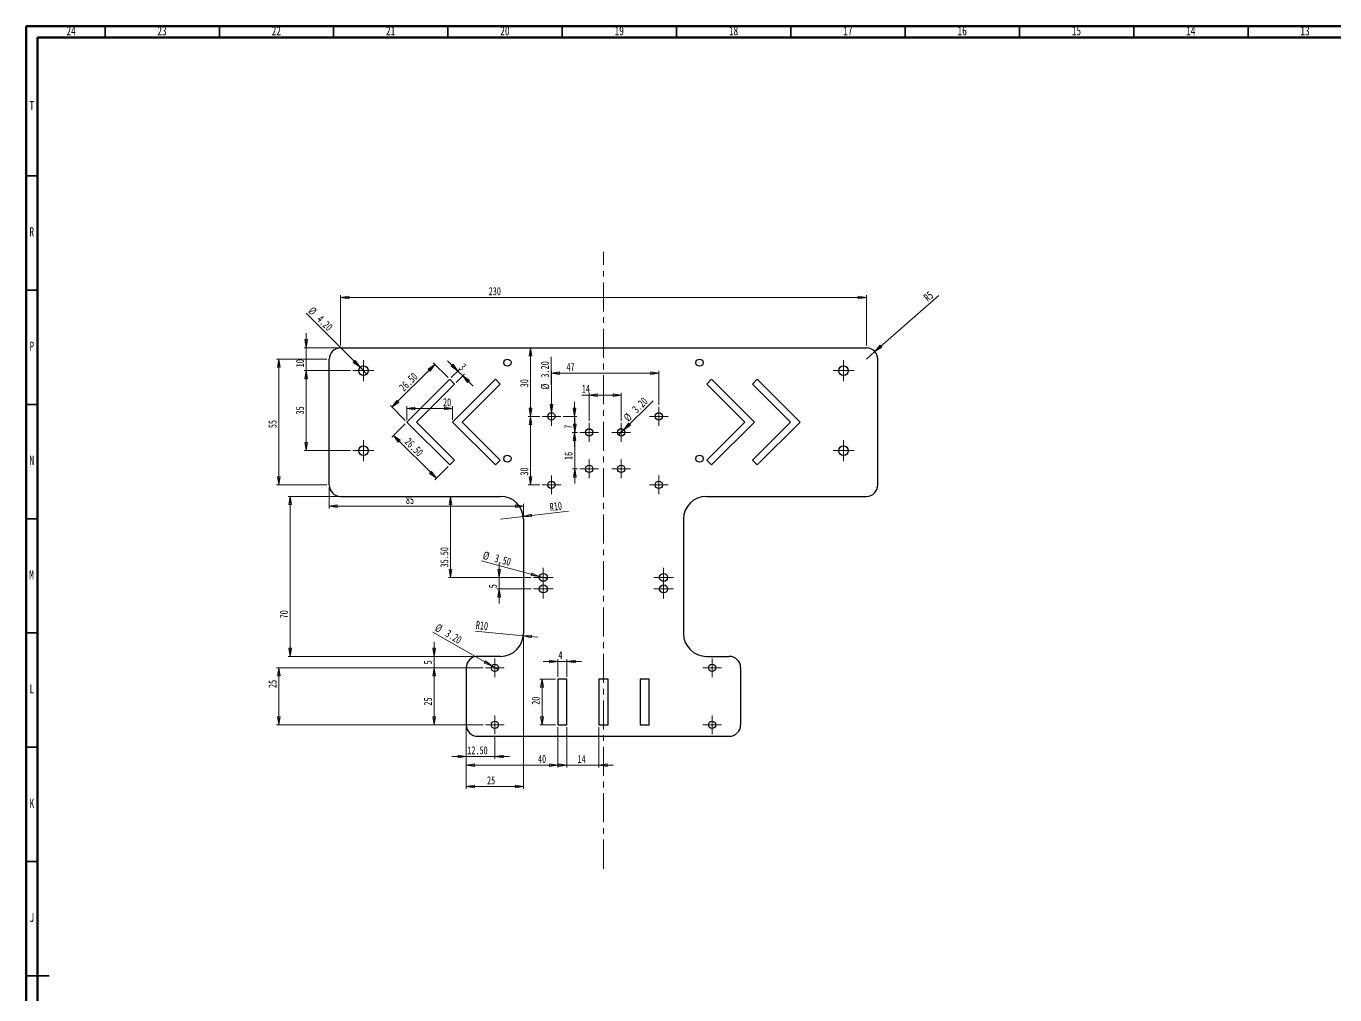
# Model space of a CAD drawing. Header units: millimetres. Extents: x 15 to 1184, y 5 to 836.
# Drawn here: x 15 to 587, y 412 to 836 of the extents above; entities that cross this region are included whole.
import ezdxf

# ---------------------------------------------------------------- set-up
doc = ezdxf.new("R2010")
doc.units = ezdxf.units.MM
doc.linetypes.add('CENTERX2', pattern=[20.32, 12.7, -2.54, 2.54, -2.54])
doc.styles.add('SLDTEXTSTYLE0', font='TXT', dxfattribs={"width": 0.75})
doc.dimstyles.new('SLDDIMSTYLE0', dxfattribs={"dimtxt": 3.5, "dimasz": 3.556, "dimexe": 0, "dimexo": 0.0625, "dimgap": 0.875, "dimtad": 1, "dimrnd": 1e-09, "dimzin": 12, "dimdsep": 46, "dimtxsty": 'SLDTEXTSTYLE0', "dimblk1": 'CLOSED', "dimblk2": 'CLOSED', "dimsah": 1, "dimcen": 0.09, "dimadec": 0, "dimazin": 3, "dimtfac": 1, "dimtofl": 0, "dimtmove": 0, "dimatfit": 3, "dimldrblk": 'CLOSED', "dimfxl": 1, "dimfrac": 2, "dimtolj": 1, "dimtzin": 12, "dimarcsym": 0})
doc.dimstyles.new('SLDDIMSTYLE1', dxfattribs={"dimtxt": 3.5, "dimasz": 3.556, "dimexe": 0, "dimexo": 0.0625, "dimgap": 0.875, "dimtad": 1, "dimrnd": 1e-09, "dimzin": 12, "dimdsep": 46, "dimtxsty": 'SLDTEXTSTYLE0', "dimblk1": 'CLOSED', "dimblk2": 'CLOSED', "dimsah": 1, "dimcen": 0.09, "dimadec": 0, "dimazin": 3, "dimtfac": 1, "dimtmove": 0, "dimatfit": 0, "dimldrblk": 'CLOSED', "dimfxl": 1, "dimfrac": 2, "dimtolj": 1, "dimtzin": 12, "dimarcsym": 0})
doc.dimstyles.new('SLDDIMSTYLE2', dxfattribs={"dimtxt": 3.5, "dimasz": 3.556, "dimexe": 0, "dimexo": 0.0625, "dimgap": 0.875, "dimtad": 1, "dimrnd": 1e-09, "dimzin": 4, "dimdsep": 46, "dimtxsty": 'SLDTEXTSTYLE0', "dimblk1": 'NONE', "dimblk2": 'CLOSED', "dimsah": 1, "dimcen": 0, "dimadec": 0, "dimazin": 1, "dimtfac": 1, "dimtmove": 0, "dimatfit": 3, "dimldrblk": 'NONE', "dimfxl": 1, "dimfrac": 2, "dimtolj": 1, "dimtzin": 12, "dimarcsym": 0})
doc.dimstyles.new('SLDDIMSTYLE3', dxfattribs={"dimtxt": 3.5, "dimasz": 3.556, "dimexe": 0, "dimexo": 0.0625, "dimgap": 0.875, "dimtad": 1, "dimrnd": 1e-09, "dimzin": 4, "dimdsep": 46, "dimtxsty": 'SLDTEXTSTYLE0', "dimblk1": 'CLOSED', "dimblk2": 'CLOSED', "dimsah": 1, "dimcen": 0.09, "dimadec": 0, "dimazin": 1, "dimtfac": 1, "dimtmove": 0, "dimatfit": 0, "dimldrblk": 'CLOSED', "dimfxl": 1, "dimfrac": 2, "dimtolj": 1, "dimtzin": 12, "dimarcsym": 0})
doc.dimstyles.new('SLDDIMSTYLE4', dxfattribs={"dimtxt": 3.5, "dimasz": 3.556, "dimexe": 0, "dimexo": 0.0625, "dimgap": 0.875, "dimtad": 1, "dimrnd": 1e-09, "dimzin": 4, "dimdsep": 46, "dimtxsty": 'SLDTEXTSTYLE0', "dimblk1": 'CLOSED', "dimblk2": 'CLOSED', "dimsah": 1, "dimcen": 0.09, "dimadec": 0, "dimazin": 1, "dimtfac": 1, "dimtofl": 0, "dimtmove": 0, "dimatfit": 3, "dimldrblk": 'CLOSED', "dimfxl": 1, "dimfrac": 2, "dimtolj": 1, "dimtzin": 12, "dimarcsym": 0})
doc.dimstyles.new('SLDDIMSTYLE5', dxfattribs={"dimtxt": 3.5, "dimasz": 3.556, "dimexe": 0, "dimexo": 0.0625, "dimgap": 0.875, "dimtad": 1, "dimrnd": 1e-09, "dimzin": 12, "dimdsep": 46, "dimtxsty": 'SLDTEXTSTYLE0', "dimblk1": 'CLOSED', "dimblk2": 'CLOSED', "dimsah": 1, "dimcen": 0, "dimadec": 0, "dimazin": 3, "dimtfac": 1, "dimtofl": 0, "dimtmove": 0, "dimatfit": 3, "dimldrblk": 'CLOSED', "dimfxl": 1, "dimfrac": 2, "dimtolj": 1, "dimtzin": 12, "dimarcsym": 0})
doc.dimstyles.new('SLDDIMSTYLE6', dxfattribs={"dimtxt": 3.5, "dimasz": 3.556, "dimexe": 0, "dimexo": 0.0625, "dimgap": 0.875, "dimtad": 1, "dimrnd": 1e-09, "dimzin": 12, "dimdsep": 46, "dimtxsty": 'SLDTEXTSTYLE0', "dimblk1": 'CLOSED', "dimblk2": 'CLOSED', "dimsah": 1, "dimcen": 0, "dimadec": 0, "dimazin": 3, "dimtfac": 1, "dimtofl": 0, "dimtmove": 1, "dimatfit": 3, "dimldrblk": 'CLOSED', "dimfxl": 1, "dimfrac": 2, "dimtolj": 1, "dimtzin": 12, "dimarcsym": 0})

# ---------------------------------------------------------------- blocks, each defined once
blk = doc.blocks.new('_Closed')
at = {"color": 0, "linetype": 'ByBlock', "lineweight": -2}
for p, q in [((-1, 0.166667), (0, 0)), ((-1, 0.166667), (-1, -0.166667)), ((0, 0), (-1, -0.166667)), ((0, 0), (-1, 0))]:
    blk.add_line(p, q, dxfattribs=at)
blk = doc.blocks.new('_D_2')
at = {"color": 7, "linetype": 'Continuous', "lineweight": 18}
for p, q in [((146.53, 690.29), (124.53, 690.29)), ((125.53, 635.29), (125.53, 690.29)), ((146.53, 635.29), (124.53, 635.29))]:
    blk.add_line(p, q, dxfattribs=at)
at = {"color": 7, "linetype": 'Continuous', "lineweight": 18, "xscale": 3.556, "yscale": 3.556}
for p, rotation in [((125.53, 690.29, -1.5), 90), ((125.53, 635.29, -1.5), 270)]:
    blk.add_blockref('_Closed', p, dxfattribs=dict(at, rotation=rotation))
at = {"color": 7, "linetype": 'Continuous', "lineweight": 18, "insert": (121.01, 660.14), "char_height": 3.5, "attachment_point": 1, "rotation": 90, "style": 'SLDTEXTSTYLE0'}
blk.add_mtext('55', dxfattribs=at)
blk = doc.blocks.new('_D_3')
at = {"color": 7, "linetype": 'Continuous', "lineweight": 18}
for q in [(137.43, 710.39), (164.01, 683.81)]:
    blk.add_line((161.04, 686.77), q, dxfattribs=at)
at = {"color": 7, "linetype": 'Continuous', "lineweight": 18, "xscale": 3.556, "yscale": 3.556, "rotation": 315}
blk.add_blockref('_Closed', (161.04, 686.77, -1.5), dxfattribs=at)
at = {"color": 7, "linetype": 'Continuous', "lineweight": 18, "char_height": 3.5, "attachment_point": 1, "rotation": 315, "style": 'SLDTEXTSTYLE0'}
for s, insert in [('%%c', (140.61, 713.57)), ('4.20', (144.38, 709.87))]:
    blk.add_mtext(s, dxfattribs=dict(at, insert=insert))
blk = doc.blocks.new('_None')
blk = doc.blocks.new('_D_4')
at = {"color": 7, "linetype": 'Continuous', "lineweight": 18}
for p, q in [((152.53, 696.29), (152.53, 718.29)), ((152.53, 717.29), (382.52, 717.29)), ((382.52, 696.29), (382.52, 718.29))]:
    blk.add_line(p, q, dxfattribs=at)
at = {"color": 7, "linetype": 'Continuous', "lineweight": 18, "xscale": 3.556, "yscale": 3.556, "rotation": 180}
blk.add_blockref('_Closed', (152.53, 717.29, -1.5), dxfattribs=at)
at = {"color": 7, "linetype": 'Continuous', "lineweight": 18, "xscale": 3.556, "yscale": 3.556}
blk.add_blockref('_Closed', (382.52, 717.29, -1.5), dxfattribs=at)
at = {"color": 7, "linetype": 'Continuous', "lineweight": 18, "insert": (217.32, 721.8), "char_height": 3.5, "attachment_point": 1, "style": 'SLDTEXTSTYLE0'}
blk.add_mtext('230', dxfattribs=at)
blk = doc.blocks.new('_D_5')
at = {"color": 7, "linetype": 'Continuous', "lineweight": 18}
for p, q in [((175.02, 669.28), (193.76, 688.02)), ((199.55, 682.24), (193.05, 688.73)), ((180.81, 663.5), (174.31, 669.99))]:
    blk.add_line(p, q, dxfattribs=at)
at = {"color": 7, "linetype": 'Continuous', "lineweight": 18, "xscale": 3.556, "yscale": 3.556}
for p, rotation in [((193.76, 688.02, -1.5), 45), ((175.02, 669.28, -1.5), 225)]:
    blk.add_blockref('_Closed', p, dxfattribs=dict(at, rotation=rotation))
at = {"color": 7, "linetype": 'Continuous', "lineweight": 18, "insert": (177.79, 678.43), "char_height": 3.5, "attachment_point": 1, "rotation": 45, "style": 'SLDTEXTSTYLE0'}
blk.add_mtext('26.50', dxfattribs=at)
blk = doc.blocks.new('_D_6')
at = {"color": 7, "linetype": 'Continuous', "lineweight": 18}
for p, q in [((203.85, 685.12), (199.36, 689.61)), ((200.96, 682.24), (204.55, 685.83)), ((203.08, 680.11), (206.67, 683.7)), ((203.85, 685.12), (205.97, 683)), ((205.97, 683), (210.46, 678.51))]:
    blk.add_line(p, q, dxfattribs=at)
at = {"color": 7, "linetype": 'Continuous', "lineweight": 18, "xscale": 3.556, "yscale": 3.556}
for p, rotation in [((203.85, 685.12, -1.5), 315), ((205.97, 683, -1.5), 135)]:
    blk.add_blockref('_Closed', p, dxfattribs=dict(at, rotation=rotation))
at = {"color": 7, "linetype": 'Continuous', "lineweight": 18, "insert": (206.56, 688.79), "char_height": 3.5, "attachment_point": 1, "rotation": 315, "style": 'SLDTEXTSTYLE0'}
blk.add_mtext('3', dxfattribs=at)
blk = doc.blocks.new('_D_7')
at = {"color": 7, "linetype": 'Continuous', "lineweight": 18}
for p, q in [((180.81, 662.08), (174.97, 656.25)), ((194.42, 638.22), (175.68, 656.96)), ((199.55, 643.34), (193.71, 637.51))]:
    blk.add_line(p, q, dxfattribs=at)
at = {"color": 7, "linetype": 'Continuous', "lineweight": 18, "xscale": 3.556, "yscale": 3.556}
for p, rotation in [((175.68, 656.96, -1.5), 135), ((194.42, 638.22, -1.5), 315)]:
    blk.add_blockref('_Closed', p, dxfattribs=dict(at, rotation=rotation))
at = {"color": 7, "linetype": 'Continuous', "lineweight": 18, "insert": (182.74, 656.27), "char_height": 3.5, "attachment_point": 1, "rotation": 315, "style": 'SLDTEXTSTYLE0'}
blk.add_mtext('26.50', dxfattribs=at)
blk = doc.blocks.new('_D_8')
at = {"color": 7, "linetype": 'Continuous', "lineweight": 18}
for p, q in [((137.53, 695.29), (137.53, 701.64)), ((151.53, 695.29), (136.53, 695.29)), ((137.53, 685.29), (137.53, 695.29)), ((156.93, 685.29), (136.53, 685.29)), ((137.53, 685.29), (137.53, 678.94))]:
    blk.add_line(p, q, dxfattribs=at)
at = {"color": 7, "linetype": 'Continuous', "lineweight": 18, "xscale": 3.556, "yscale": 3.556}
for p, rotation in [((137.53, 695.29, -1.5), 270), ((137.53, 685.29, -1.5), 90)]:
    blk.add_blockref('_Closed', p, dxfattribs=dict(at, rotation=rotation))
at = {"color": 7, "linetype": 'Continuous', "lineweight": 18, "insert": (133.01, 686.72), "char_height": 3.5, "attachment_point": 1, "rotation": 90, "style": 'SLDTEXTSTYLE0'}
blk.add_mtext('10', dxfattribs=at)
blk = doc.blocks.new('_D_9')
at = {"color": 7, "linetype": 'Continuous', "lineweight": 18}
for p, q in [((156.93, 685.29), (136.53, 685.29)), ((137.53, 650.29), (137.53, 685.29)), ((156.93, 650.29), (136.53, 650.29))]:
    blk.add_line(p, q, dxfattribs=at)
at = {"color": 7, "linetype": 'Continuous', "lineweight": 18, "xscale": 3.556, "yscale": 3.556}
for p, rotation in [((137.53, 685.29, -1.5), 90), ((137.53, 650.29, -1.5), 270)]:
    blk.add_blockref('_Closed', p, dxfattribs=dict(at, rotation=rotation))
at = {"color": 7, "linetype": 'Continuous', "lineweight": 18, "insert": (133.01, 666.11), "char_height": 3.5, "attachment_point": 1, "rotation": 90, "style": 'SLDTEXTSTYLE0'}
blk.add_mtext('35', dxfattribs=at)
blk = doc.blocks.new('_D_10')
at = {"color": 7, "linetype": 'Continuous', "lineweight": 18}
for p, q in [((235.62, 665.29), (235.62, 695.29)), ((239.65, 665.29), (234.62, 665.29))]:
    blk.add_line(p, q, dxfattribs=at)
at = {"color": 7, "linetype": 'Continuous', "lineweight": 18, "xscale": 3.556, "yscale": 3.556}
for p, rotation in [((235.62, 695.29, -1.5), 90), ((235.62, 665.29, -1.5), 270)]:
    blk.add_blockref('_Closed', p, dxfattribs=dict(at, rotation=rotation))
at = {"color": 7, "linetype": 'Continuous', "lineweight": 18, "insert": (231.11, 677.99), "char_height": 3.5, "attachment_point": 1, "rotation": 90, "style": 'SLDTEXTSTYLE0'}
blk.add_mtext('30', dxfattribs=at)
blk = doc.blocks.new('_D_11')
at = {"color": 7, "linetype": 'Continuous', "lineweight": 18}
for p, q in [((239.65, 665.29), (234.62, 665.29)), ((235.62, 665.29), (235.62, 635.29)), ((239.65, 635.29), (234.62, 635.29))]:
    blk.add_line(p, q, dxfattribs=at)
at = {"color": 7, "linetype": 'Continuous', "lineweight": 18, "xscale": 3.556, "yscale": 3.556}
for p, rotation in [((235.62, 665.29, -1.5), 90), ((235.62, 635.29, -1.5), 270)]:
    blk.add_blockref('_Closed', p, dxfattribs=dict(at, rotation=rotation))
at = {"color": 7, "linetype": 'Continuous', "lineweight": 18, "insert": (231.11, 639.37), "char_height": 3.5, "attachment_point": 1, "rotation": 90, "style": 'SLDTEXTSTYLE0'}
blk.add_mtext('30', dxfattribs=at)
blk = doc.blocks.new('_D_12')
at = {"color": 7, "linetype": 'Continuous', "lineweight": 18}
for p, q in [((181.52, 663.79), (181.52, 669.69)), ((201.52, 668.69), (181.52, 668.69)), ((201.52, 663.79), (201.52, 669.69))]:
    blk.add_line(p, q, dxfattribs=at)
at = {"color": 7, "linetype": 'Continuous', "lineweight": 18, "xscale": 3.556, "yscale": 3.556, "rotation": 180}
blk.add_blockref('_Closed', (181.52, 668.69, -1.5), dxfattribs=at)
at = {"color": 7, "linetype": 'Continuous', "lineweight": 18, "xscale": 3.556, "yscale": 3.556}
blk.add_blockref('_Closed', (201.52, 668.69, -1.5), dxfattribs=at)
at = {"color": 7, "linetype": 'Continuous', "lineweight": 18, "insert": (197.33, 673.2), "char_height": 3.5, "attachment_point": 1, "style": 'SLDTEXTSTYLE0'}
blk.add_mtext('20', dxfattribs=at)
blk = doc.blocks.new('_D_13')
at = {"color": 7, "linetype": 'Continuous', "lineweight": 18}
for q in [(244.68, 691.3), (244.76, 663.69)]:
    blk.add_line((244.75, 666.89), q, dxfattribs=at)
at = {"color": 7, "linetype": 'Continuous', "lineweight": 18, "xscale": 3.556, "yscale": 3.556, "rotation": 270.1632875346}
blk.add_blockref('_Closed', (244.75, 666.89, -1.5), dxfattribs=at)
at = {"color": 7, "linetype": 'Continuous', "lineweight": 18, "char_height": 3.5, "attachment_point": 1, "rotation": 90.1633, "style": 'SLDTEXTSTYLE0'}
for s, insert in [('3.20', (240.17, 682.24)), ('%%c', (240.24, 676.96))]:
    blk.add_mtext(s, dxfattribs=dict(at, insert=insert))
blk = doc.blocks.new('_D_14')
at = {"color": 7, "linetype": 'Continuous', "lineweight": 18}
for p, q in [((244.75, 670.39), (244.75, 685.13)), ((244.75, 684.13), (291.75, 684.13)), ((291.75, 670.39), (291.75, 685.13))]:
    blk.add_line(p, q, dxfattribs=at)
at = {"color": 7, "linetype": 'Continuous', "lineweight": 18, "xscale": 3.556, "yscale": 3.556, "rotation": 180}
blk.add_blockref('_Closed', (244.75, 684.13, -1.5), dxfattribs=at)
at = {"color": 7, "linetype": 'Continuous', "lineweight": 18, "xscale": 3.556, "yscale": 3.556}
blk.add_blockref('_Closed', (291.75, 684.13, -1.5), dxfattribs=at)
at = {"color": 7, "linetype": 'Continuous', "lineweight": 18, "insert": (251.34, 688.64), "char_height": 3.5, "attachment_point": 1, "style": 'SLDTEXTSTYLE0'}
blk.add_mtext('47', dxfattribs=at)
blk = doc.blocks.new('_D_15')
at = {"color": 7, "linetype": 'Continuous', "lineweight": 18}
for p, q in [((254.9, 665.29), (254.9, 671.64)), ((249.85, 665.29), (255.9, 665.29)), ((254.9, 658.29), (254.9, 665.29)), ((256.15, 658.29), (253.9, 658.29)), ((254.9, 658.29), (254.9, 651.94))]:
    blk.add_line(p, q, dxfattribs=at)
at = {"color": 7, "linetype": 'Continuous', "lineweight": 18, "xscale": 3.556, "yscale": 3.556}
for p, rotation in [((254.9, 665.29, -1.5), 270), ((254.9, 658.29, -1.5), 90)]:
    blk.add_blockref('_Closed', p, dxfattribs=dict(at, rotation=rotation))
at = {"color": 7, "linetype": 'Continuous', "lineweight": 18, "insert": (250.39, 659.83), "char_height": 3.5, "attachment_point": 1, "rotation": 90, "style": 'SLDTEXTSTYLE0'}
blk.add_mtext('7', dxfattribs=at)
blk = doc.blocks.new('_D_16')
at = {"color": 7, "linetype": 'Continuous', "lineweight": 18}
for p, q in [((254.98, 658.29), (254.98, 664.64)), ((256.15, 658.29), (253.98, 658.29)), ((254.98, 658.29), (254.98, 642.29)), ((256.15, 642.29), (253.98, 642.29)), ((254.98, 642.29), (254.98, 635.94))]:
    blk.add_line(p, q, dxfattribs=at)
at = {"color": 7, "linetype": 'Continuous', "lineweight": 18, "xscale": 3.556, "yscale": 3.556}
for p, rotation in [((254.98, 658.29, -1.5), 270), ((254.98, 642.29, -1.5), 90)]:
    blk.add_blockref('_Closed', p, dxfattribs=dict(at, rotation=rotation))
at = {"color": 7, "linetype": 'Continuous', "lineweight": 18, "insert": (250.47, 646.19), "char_height": 3.5, "attachment_point": 1, "rotation": 90, "style": 'SLDTEXTSTYLE0'}
blk.add_mtext('16', dxfattribs=at)
blk = doc.blocks.new('_D_17')
at = {"color": 7, "linetype": 'Continuous', "lineweight": 18}
for p, q in [((261.25, 663.39), (261.25, 675.6)), ((275.25, 663.39), (275.25, 675.6)), ((261.25, 674.6), (258.02, 674.6)), ((261.25, 674.6), (275.25, 674.6))]:
    blk.add_line(p, q, dxfattribs=at)
at = {"color": 7, "linetype": 'Continuous', "lineweight": 18, "xscale": 3.556, "yscale": 3.556, "rotation": 180}
blk.add_blockref('_Closed', (261.25, 674.6, -1.5), dxfattribs=at)
at = {"color": 7, "linetype": 'Continuous', "lineweight": 18, "xscale": 3.556, "yscale": 3.556}
blk.add_blockref('_Closed', (275.25, 674.6, -1.5), dxfattribs=at)
at = {"color": 7, "linetype": 'Continuous', "lineweight": 18, "insert": (258.02, 679.11), "char_height": 3.5, "attachment_point": 1, "style": 'SLDTEXTSTYLE0'}
blk.add_mtext('14', dxfattribs=at)
blk = doc.blocks.new('_D_18')
at = {"color": 7, "linetype": 'Continuous', "lineweight": 18}
for q in [(289.3, 672.09), (274.11, 657.17)]:
    blk.add_line((276.39, 659.41), q, dxfattribs=at)
at = {"color": 7, "linetype": 'Continuous', "lineweight": 18, "xscale": 3.556, "yscale": 3.556, "rotation": 224.5017401571}
blk.add_blockref('_Closed', (276.39, 659.41, -1.5), dxfattribs=at)
at = {"color": 7, "linetype": 'Continuous', "lineweight": 18, "char_height": 3.5, "attachment_point": 1, "rotation": 44.5017, "style": 'SLDTEXTSTYLE0'}
for s, insert in [('3.20', (279.69, 668.96)), ('%%c', (275.96, 665.22))]:
    blk.add_mtext(s, dxfattribs=dict(at, insert=insert))
blk = doc.blocks.new('_D_19')
at = {"color": 7, "linetype": 'Continuous', "lineweight": 18}
for q in [(214.22, 602.02), (242.9, 594.34)]:
    blk.add_line((239.52, 595.24), q, dxfattribs=at)
at = {"color": 7, "linetype": 'Continuous', "lineweight": 18, "xscale": 3.556, "yscale": 3.556, "rotation": 345}
blk.add_blockref('_Closed', (239.52, 595.24, -1.5), dxfattribs=at)
at = {"color": 7, "linetype": 'Continuous', "lineweight": 18, "char_height": 3.5, "attachment_point": 1, "rotation": 345, "style": 'SLDTEXTSTYLE0'}
for s, insert in [('%%c', (215.39, 606.35)), ('3.50', (220.5, 605.04))]:
    blk.add_mtext(s, dxfattribs=dict(at, insert=insert))
blk = doc.blocks.new('_D_20')
at = {"color": 7, "linetype": 'Continuous', "lineweight": 18}
for p, q in [((221.86, 594.79), (221.86, 601.14)), ((235.96, 594.79), (220.86, 594.79)), ((235.96, 589.79), (220.86, 589.79)), ((221.86, 594.79), (221.86, 589.79)), ((221.86, 589.79), (221.86, 583.44))]:
    blk.add_line(p, q, dxfattribs=at)
at = {"color": 7, "linetype": 'Continuous', "lineweight": 18, "xscale": 3.556, "yscale": 3.556}
for p, rotation in [((221.86, 594.79, -1.5), 270), ((221.86, 589.79, -1.5), 90)]:
    blk.add_blockref('_Closed', p, dxfattribs=dict(at, rotation=rotation))
at = {"color": 7, "linetype": 'Continuous', "lineweight": 18, "insert": (217.35, 590.07), "char_height": 3.5, "attachment_point": 1, "rotation": 90, "style": 'SLDTEXTSTYLE0'}
blk.add_mtext('5', dxfattribs=at)
blk = doc.blocks.new('_D_21')
at = {"color": 7, "linetype": 'Continuous', "lineweight": 18}
for p, q in [((200.67, 594.79), (200.67, 630.29)), ((235.96, 594.79), (199.67, 594.79))]:
    blk.add_line(p, q, dxfattribs=at)
at = {"color": 7, "linetype": 'Continuous', "lineweight": 18, "xscale": 3.556, "yscale": 3.556}
for p, rotation in [((200.67, 630.29, -1.5), 90), ((200.67, 594.79, -1.5), 270)]:
    blk.add_blockref('_Closed', p, dxfattribs=dict(at, rotation=rotation))
at = {"color": 7, "linetype": 'Continuous', "lineweight": 18, "insert": (196.15, 599.17), "char_height": 3.5, "attachment_point": 1, "rotation": 90, "style": 'SLDTEXTSTYLE0'}
blk.add_mtext('35.50', dxfattribs=at)
blk = doc.blocks.new('_D_22')
at = {"color": 7, "linetype": 'Continuous', "lineweight": 18}
for p, q in [((151.53, 630.29), (129.53, 630.29)), ((130.53, 630.29), (130.53, 560.29)), ((211.53, 560.29), (129.53, 560.29))]:
    blk.add_line(p, q, dxfattribs=at)
at = {"color": 7, "linetype": 'Continuous', "lineweight": 18, "xscale": 3.556, "yscale": 3.556}
for p, rotation in [((130.53, 630.29, -1.5), 90), ((130.53, 560.29, -1.5), 270)]:
    blk.add_blockref('_Closed', p, dxfattribs=dict(at, rotation=rotation))
at = {"color": 7, "linetype": 'Continuous', "lineweight": 18, "insert": (126.01, 576.88), "char_height": 3.5, "attachment_point": 1, "rotation": 90, "style": 'SLDTEXTSTYLE0'}
blk.add_mtext('70', dxfattribs=at)
blk = doc.blocks.new('_D_23')
at = {"color": 7, "linetype": 'Continuous', "lineweight": 18}
for p, q in [((206.53, 555.29), (124.53, 555.29)), ((125.53, 555.29), (125.53, 530.29)), ((206.53, 530.29), (124.53, 530.29))]:
    blk.add_line(p, q, dxfattribs=at)
at = {"color": 7, "linetype": 'Continuous', "lineweight": 18, "xscale": 3.556, "yscale": 3.556}
for p, rotation in [((125.53, 555.29, -1.5), 90), ((125.53, 530.29, -1.5), 270)]:
    blk.add_blockref('_Closed', p, dxfattribs=dict(at, rotation=rotation))
at = {"color": 7, "linetype": 'Continuous', "lineweight": 18, "insert": (121.01, 546.43), "char_height": 3.5, "attachment_point": 1, "rotation": 90, "style": 'SLDTEXTSTYLE0'}
blk.add_mtext('25', dxfattribs=at)
blk = doc.blocks.new('_D_24')
at = {"color": 7, "linetype": 'Continuous', "lineweight": 18}
for p, q in [((232.53, 569.29), (232.53, 502.29)), ((207.53, 529.29), (207.53, 502.29)), ((232.53, 503.29), (207.53, 503.29))]:
    blk.add_line(p, q, dxfattribs=at)
at = {"color": 7, "linetype": 'Continuous', "lineweight": 18, "xscale": 3.556, "yscale": 3.556, "rotation": 180}
blk.add_blockref('_Closed', (207.53, 503.29, -1.5), dxfattribs=at)
at = {"color": 7, "linetype": 'Continuous', "lineweight": 18, "xscale": 3.556, "yscale": 3.556}
blk.add_blockref('_Closed', (232.53, 503.29, -1.5), dxfattribs=at)
at = {"color": 7, "linetype": 'Continuous', "lineweight": 18, "insert": (216.6, 507.8), "char_height": 3.5, "attachment_point": 1, "style": 'SLDTEXTSTYLE0'}
blk.add_mtext('25', dxfattribs=at)
blk = doc.blocks.new('_D_25')
at = {"color": 7, "linetype": 'Continuous', "lineweight": 18}
for p, q in [((147.53, 634.29), (147.53, 624.95)), ((147.53, 625.95), (232.53, 625.95)), ((232.53, 621.29), (232.53, 626.95))]:
    blk.add_line(p, q, dxfattribs=at)
at = {"color": 7, "linetype": 'Continuous', "lineweight": 18, "xscale": 3.556, "yscale": 3.556, "rotation": 180}
blk.add_blockref('_Closed', (147.53, 625.95, -1.5), dxfattribs=at)
at = {"color": 7, "linetype": 'Continuous', "lineweight": 18, "xscale": 3.556, "yscale": 3.556}
blk.add_blockref('_Closed', (232.53, 625.95, -1.5), dxfattribs=at)
at = {"color": 7, "linetype": 'Continuous', "lineweight": 18, "insert": (181.08, 630.46), "char_height": 3.5, "attachment_point": 1, "style": 'SLDTEXTSTYLE0'}
blk.add_mtext('85', dxfattribs=at)
blk = doc.blocks.new('_D_26')
at = {"color": 7, "linetype": 'Continuous', "lineweight": 18}
for q in [(222.53, 620.29), (252.29, 623.8)]:
    blk.add_line((232.46, 621.46), q, dxfattribs=at)
at = {"color": 7, "linetype": 'Continuous', "lineweight": 18, "xscale": 3.556, "yscale": 3.556, "rotation": 186.7241665527}
blk.add_blockref('_Closed', (232.46, 621.46, -1.5), dxfattribs=at)
at = {"color": 7, "linetype": 'Continuous', "lineweight": 18, "insert": (243.81, 627.33), "char_height": 3.5, "attachment_point": 1, "rotation": 6.7242, "style": 'SLDTEXTSTYLE0'}
blk.add_mtext('R10', dxfattribs=at)
blk = doc.blocks.new('_D_27')
at = {"color": 7, "linetype": 'Continuous', "lineweight": 18}
for q in [(211.44, 571.28), (238.79, 568.63)]:
    blk.add_line((232.47, 569.25), q, dxfattribs=at)
at = {"color": 7, "linetype": 'Continuous', "lineweight": 18, "xscale": 3.556, "yscale": 3.556, "rotation": 174.4702003111}
blk.add_blockref('_Closed', (232.47, 569.25, -1.5), dxfattribs=at)
at = {"color": 7, "linetype": 'Continuous', "lineweight": 18, "insert": (211.91, 575.77), "char_height": 3.5, "attachment_point": 1, "rotation": 354.0108, "style": 'SLDTEXTSTYLE0'}
blk.add_mtext('R10', dxfattribs=at)
blk = doc.blocks.new('_D_28')
at = {"color": 7, "linetype": 'Continuous', "lineweight": 18}
for p, q in [((193.46, 560.29), (193.46, 566.64)), ((211.53, 560.29), (192.46, 560.29)), ((214.93, 555.29), (192.46, 555.29)), ((193.46, 555.29), (193.46, 560.29)), ((193.46, 555.29), (193.46, 548.94))]:
    blk.add_line(p, q, dxfattribs=at)
at = {"color": 7, "linetype": 'Continuous', "lineweight": 18, "xscale": 3.556, "yscale": 3.556}
for p, rotation in [((193.46, 560.29, -1.5), 270), ((193.46, 555.29, -1.5), 90)]:
    blk.add_blockref('_Closed', p, dxfattribs=dict(at, rotation=rotation))
at = {"color": 7, "linetype": 'Continuous', "lineweight": 18, "insert": (188.95, 556.76), "char_height": 3.5, "attachment_point": 1, "rotation": 90, "style": 'SLDTEXTSTYLE0'}
blk.add_mtext('5', dxfattribs=at)
blk = doc.blocks.new('_D_29')
at = {"color": 7, "linetype": 'Continuous', "lineweight": 18}
for p, q in [((214.93, 555.29), (192.46, 555.29)), ((193.46, 555.29), (193.46, 530.29)), ((214.93, 530.29), (192.46, 530.29))]:
    blk.add_line(p, q, dxfattribs=at)
at = {"color": 7, "linetype": 'Continuous', "lineweight": 18, "xscale": 3.556, "yscale": 3.556}
for p, rotation in [((193.46, 555.29, -1.5), 90), ((193.46, 530.29, -1.5), 270)]:
    blk.add_blockref('_Closed', p, dxfattribs=dict(at, rotation=rotation))
at = {"color": 7, "linetype": 'Continuous', "lineweight": 18, "insert": (188.95, 538.73), "char_height": 3.5, "attachment_point": 1, "rotation": 90, "style": 'SLDTEXTSTYLE0'}
blk.add_mtext('25', dxfattribs=at)
blk = doc.blocks.new('_D_30')
at = {"color": 7, "linetype": 'Continuous', "lineweight": 18}
for q in [(192.94, 570.92), (221.41, 554.49)]:
    blk.add_line((218.64, 556.09), q, dxfattribs=at)
at = {"color": 7, "linetype": 'Continuous', "lineweight": 18, "xscale": 3.556, "yscale": 3.556, "rotation": 330}
blk.add_blockref('_Closed', (218.64, 556.09, -1.5), dxfattribs=at)
at = {"color": 7, "linetype": 'Continuous', "lineweight": 18, "char_height": 3.5, "attachment_point": 1, "rotation": 330, "style": 'SLDTEXTSTYLE0'}
for s, insert in [('%%c', (195.19, 574.82)), ('3.20', (199.79, 572.22))]:
    blk.add_mtext(s, dxfattribs=dict(at, insert=insert))
blk = doc.blocks.new('_D_31')
at = {"color": 7, "linetype": 'Continuous', "lineweight": 18}
for p, q in [((207.53, 529.29), (207.53, 515.41)), ((220.03, 525.19), (220.03, 515.41)), ((207.53, 516.41), (201.18, 516.41)), ((220.03, 516.41), (207.53, 516.41)), ((220.03, 516.41), (226.38, 516.41))]:
    blk.add_line(p, q, dxfattribs=at)
at = {"color": 7, "linetype": 'Continuous', "lineweight": 18, "xscale": 3.556, "yscale": 3.556}
blk.add_blockref('_Closed', (207.53, 516.41, -1.5), dxfattribs=at)
at = {"color": 7, "linetype": 'Continuous', "lineweight": 18, "xscale": 3.556, "yscale": 3.556, "rotation": 180}
blk.add_blockref('_Closed', (220.03, 516.41, -1.5), dxfattribs=at)
at = {"color": 7, "linetype": 'Continuous', "lineweight": 18, "insert": (207.94, 520.93), "char_height": 3.5, "attachment_point": 1, "style": 'SLDTEXTSTYLE0'}
blk.add_mtext('12.50', dxfattribs=at)
blk = doc.blocks.new('_D_32')
at = {"color": 7, "linetype": 'Continuous', "lineweight": 18}
for p, q in [((207.53, 529.29), (207.53, 511.63)), ((247.53, 529.29), (247.53, 511.63)), ((247.53, 512.63), (207.53, 512.63))]:
    blk.add_line(p, q, dxfattribs=at)
at = {"color": 7, "linetype": 'Continuous', "lineweight": 18, "xscale": 3.556, "yscale": 3.556, "rotation": 180}
blk.add_blockref('_Closed', (207.53, 512.63, -1.5), dxfattribs=at)
at = {"color": 7, "linetype": 'Continuous', "lineweight": 18, "xscale": 3.556, "yscale": 3.556}
blk.add_blockref('_Closed', (247.53, 512.63, -1.5), dxfattribs=at)
at = {"color": 7, "linetype": 'Continuous', "lineweight": 18, "insert": (238.86, 517.14), "char_height": 3.5, "attachment_point": 1, "style": 'SLDTEXTSTYLE0'}
blk.add_mtext('40', dxfattribs=at)
blk = doc.blocks.new('_D_33')
at = {"color": 7, "linetype": 'Continuous', "lineweight": 18}
for p, q in [((247.53, 558.05), (241.18, 558.05)), ((247.53, 551.29), (247.53, 559.05)), ((247.53, 558.05), (251.53, 558.05)), ((251.53, 551.29), (251.53, 559.05)), ((251.53, 558.05), (257.88, 558.05))]:
    blk.add_line(p, q, dxfattribs=at)
at = {"color": 7, "linetype": 'Continuous', "lineweight": 18, "xscale": 3.556, "yscale": 3.556}
blk.add_blockref('_Closed', (247.53, 558.05, -1.5), dxfattribs=at)
at = {"color": 7, "linetype": 'Continuous', "lineweight": 18, "xscale": 3.556, "yscale": 3.556, "rotation": 180}
blk.add_blockref('_Closed', (251.53, 558.05, -1.5), dxfattribs=at)
at = {"color": 7, "linetype": 'Continuous', "lineweight": 18, "insert": (247.8, 562.57), "char_height": 3.5, "attachment_point": 1, "style": 'SLDTEXTSTYLE0'}
blk.add_mtext('4', dxfattribs=at)
blk = doc.blocks.new('_D_34')
at = {"color": 7, "linetype": 'Continuous', "lineweight": 18}
for p, q in [((251.53, 529.29), (251.53, 511.63)), ((265.52, 529.29), (265.52, 511.63)), ((251.53, 512.63), (245.18, 512.63)), ((265.52, 512.63), (251.53, 512.63)), ((265.52, 512.63), (271.88, 512.63))]:
    blk.add_line(p, q, dxfattribs=at)
at = {"color": 7, "linetype": 'Continuous', "lineweight": 18, "xscale": 3.556, "yscale": 3.556}
blk.add_blockref('_Closed', (251.53, 512.63, -1.5), dxfattribs=at)
at = {"color": 7, "linetype": 'Continuous', "lineweight": 18, "xscale": 3.556, "yscale": 3.556, "rotation": 180}
blk.add_blockref('_Closed', (265.52, 512.63, -1.5), dxfattribs=at)
at = {"color": 7, "linetype": 'Continuous', "lineweight": 18, "insert": (256.21, 517.14), "char_height": 3.5, "attachment_point": 1, "style": 'SLDTEXTSTYLE0'}
blk.add_mtext('14', dxfattribs=at)
blk = doc.blocks.new('_D_35')
at = {"color": 7, "linetype": 'Continuous', "lineweight": 18}
for p, q in [((246.53, 550.29), (239.64, 550.29)), ((240.64, 550.29), (240.64, 530.29)), ((246.53, 530.29), (239.64, 530.29))]:
    blk.add_line(p, q, dxfattribs=at)
at = {"color": 7, "linetype": 'Continuous', "lineweight": 18, "xscale": 3.556, "yscale": 3.556}
for p, rotation in [((240.64, 550.29, -1.5), 90), ((240.64, 530.29, -1.5), 270)]:
    blk.add_blockref('_Closed', p, dxfattribs=dict(at, rotation=rotation))
at = {"color": 7, "linetype": 'Continuous', "lineweight": 18, "insert": (236.13, 539.08), "char_height": 3.5, "attachment_point": 1, "rotation": 90, "style": 'SLDTEXTSTYLE0'}
blk.add_mtext('20', dxfattribs=at)
blk = doc.blocks.new('_D_36')
at = {"color": 7, "linetype": 'Continuous', "lineweight": 18}
for q in [(414.21, 718.14), (382.52, 690.29)]:
    blk.add_line((386.28, 693.59), q, dxfattribs=at)
at = {"color": 7, "linetype": 'Continuous', "lineweight": 18, "xscale": 3.556, "yscale": 3.556, "rotation": 221.3196323076}
blk.add_blockref('_Closed', (386.28, 693.59, -1.5), dxfattribs=at)
at = {"color": 7, "linetype": 'Continuous', "lineweight": 18, "insert": (407.16, 717.95), "char_height": 3.5, "attachment_point": 1, "rotation": 41.3196, "style": 'SLDTEXTSTYLE0'}
blk.add_mtext('R5', dxfattribs=at)
blk = doc.blocks.new('SW_CENTERMARKSYMBOL_0')
at = {"color": 0, "linetype": 'Continuous', "lineweight": 0}
for p, q in [((-2.5, 0), (-4.6, 0)), ((0, 0), (-2.5, 0)), ((0, 2.5), (0, 4.6)), ((0, 0), (0, 2.5)), ((0, 0), (0, -2.5)), ((0, 0), (2.5, 0)), ((2.5, 0), (4.6, 0)), ((0, -2.5), (0, -4.6))]:
    blk.add_line(p, q, dxfattribs=at)
blk = doc.blocks.new('SW_CENTERMARKSYMBOL_1')
at = {"color": 0, "linetype": 'Continuous', "lineweight": 0}
for p, q in [((-2.5, 0), (-4.6, 0)), ((0, 0), (-2.5, 0)), ((0, 2.5), (0, 4.6)), ((0, 0), (0, 2.5)), ((0, 0), (0, -2.5)), ((0, 0), (2.5, 0)), ((2.5, 0), (4.6, 0)), ((0, -2.5), (0, -4.6))]:
    blk.add_line(p, q, dxfattribs=at)
blk = doc.blocks.new('SW_CENTERMARKSYMBOL_2')
at = {"color": 0, "linetype": 'Continuous', "lineweight": 0}
for p, q in [((-2.5, 0), (-4.6, 0)), ((0, 0), (-2.5, 0)), ((0, 2.5), (0, 4.6)), ((0, 0), (0, 2.5)), ((0, 0), (0, -2.5)), ((0, 0), (2.5, 0)), ((2.5, 0), (4.6, 0)), ((0, -2.5), (0, -4.6))]:
    blk.add_line(p, q, dxfattribs=at)
blk = doc.blocks.new('SW_CENTERMARKSYMBOL_3')
at = {"color": 0, "linetype": 'Continuous', "lineweight": 0}
for p, q in [((-2.5, 0), (-4.6, 0)), ((0, 0), (-2.5, 0)), ((0, 2.5), (0, 4.6)), ((0, 0), (0, 2.5)), ((0, 0), (0, -2.5)), ((0, 0), (2.5, 0)), ((2.5, 0), (4.6, 0)), ((0, -2.5), (0, -4.6))]:
    blk.add_line(p, q, dxfattribs=at)
blk = doc.blocks.new('SW_CENTERMARKSYMBOL_4')
at = {"color": 0, "linetype": 'Continuous', "lineweight": 0}
for p, q in [((-2.5, 0), (-4.1, 0)), ((0, 0), (-2.5, 0)), ((0, 2.5), (0, 4.1)), ((0, 0), (0, 2.5)), ((0, 0), (0, -2.5)), ((0, 0), (2.5, 0)), ((2.5, 0), (4.1, 0)), ((0, -2.5), (0, -4.1))]:
    blk.add_line(p, q, dxfattribs=at)
blk = doc.blocks.new('SW_CENTERMARKSYMBOL_5')
at = {"color": 0, "linetype": 'Continuous', "lineweight": 0}
for p, q in [((-2.5, 0), (-4.1, 0)), ((0, 0), (-2.5, 0)), ((0, 2.5), (0, 4.1)), ((0, 0), (0, 2.5)), ((0, 0), (0, -2.5)), ((0, 0), (2.5, 0)), ((2.5, 0), (4.1, 0)), ((0, -2.5), (0, -4.1))]:
    blk.add_line(p, q, dxfattribs=at)
blk = doc.blocks.new('SW_CENTERMARKSYMBOL_6')
at = {"color": 0, "linetype": 'Continuous', "lineweight": 0}
for p, q in [((-2.5, 0), (-4.1, 0)), ((0, 0), (-2.5, 0)), ((0, 2.5), (0, 4.1)), ((0, 0), (0, 2.5)), ((0, 0), (0, -2.5)), ((0, 0), (2.5, 0)), ((2.5, 0), (4.1, 0)), ((0, -2.5), (0, -4.1))]:
    blk.add_line(p, q, dxfattribs=at)
blk = doc.blocks.new('SW_CENTERMARKSYMBOL_7')
at = {"color": 0, "linetype": 'Continuous', "lineweight": 0}
for p, q in [((-2.5, 0), (-4.1, 0)), ((0, 0), (-2.5, 0)), ((0, 2.5), (0, 4.1)), ((0, 0), (0, 2.5)), ((0, 0), (0, -2.5)), ((0, 0), (2.5, 0)), ((2.5, 0), (4.1, 0)), ((0, -2.5), (0, -4.1))]:
    blk.add_line(p, q, dxfattribs=at)
blk = doc.blocks.new('SW_CENTERMARKSYMBOL_8')
at = {"color": 0, "linetype": 'Continuous', "lineweight": 0}
for p, q in [((-2.5, 0), (-4.1, 0)), ((0, 0), (-2.5, 0)), ((0, 2.5), (0, 4.1)), ((0, 0), (0, 2.5)), ((0, 0), (0, -2.5)), ((0, 0), (2.5, 0)), ((2.5, 0), (4.1, 0)), ((0, -2.5), (0, -4.1))]:
    blk.add_line(p, q, dxfattribs=at)
blk = doc.blocks.new('SW_CENTERMARKSYMBOL_9')
at = {"color": 0, "linetype": 'Continuous', "lineweight": 0}
for p, q in [((-2.5, 0), (-4.1, 0)), ((0, 0), (-2.5, 0)), ((0, 2.5), (0, 4.1)), ((0, 0), (0, 2.5)), ((0, 0), (0, -2.5)), ((0, 0), (2.5, 0)), ((2.5, 0), (4.1, 0)), ((0, -2.5), (0, -4.1))]:
    blk.add_line(p, q, dxfattribs=at)
blk = doc.blocks.new('SW_CENTERMARKSYMBOL_10')
at = {"color": 0, "linetype": 'Continuous', "lineweight": 0}
for p, q in [((-2.5, 0), (-4.1, 0)), ((0, 0), (-2.5, 0)), ((0, 2.5), (0, 4.1)), ((0, 0), (0, 2.5)), ((0, 0), (0, -2.5)), ((0, 0), (2.5, 0)), ((2.5, 0), (4.1, 0)), ((0, -2.5), (0, -4.1))]:
    blk.add_line(p, q, dxfattribs=at)
blk = doc.blocks.new('SW_CENTERMARKSYMBOL_11')
at = {"color": 0, "linetype": 'Continuous', "lineweight": 0}
for p, q in [((-2.5, 0), (-4.1, 0)), ((0, 0), (-2.5, 0)), ((0, 2.5), (0, 4.1)), ((0, 0), (0, 2.5)), ((0, 0), (0, -2.5)), ((0, 0), (2.5, 0)), ((2.5, 0), (4.1, 0)), ((0, -2.5), (0, -4.1))]:
    blk.add_line(p, q, dxfattribs=at)
blk = doc.blocks.new('SW_CENTERMARKSYMBOL_12')
at = {"color": 0, "linetype": 'Continuous', "lineweight": 0}
for p, q in [((-2.5, 0), (-4.1, 0)), ((0, 0), (-2.5, 0)), ((0, 2.5), (0, 4.1)), ((0, 0), (0, 2.5)), ((0, 0), (0, -2.5)), ((0, 0), (2.5, 0)), ((2.5, 0), (4.1, 0)), ((0, -2.5), (0, -4.1))]:
    blk.add_line(p, q, dxfattribs=at)
blk = doc.blocks.new('SW_CENTERMARKSYMBOL_13')
at = {"color": 0, "linetype": 'Continuous', "lineweight": 0}
for p, q in [((-2.5, 0), (-4.1, 0)), ((0, 0), (-2.5, 0)), ((0, 2.5), (0, 4.1)), ((0, 0), (0, 2.5)), ((0, 0), (0, -2.5)), ((0, 0), (2.5, 0)), ((2.5, 0), (4.1, 0)), ((0, -2.5), (0, -4.1))]:
    blk.add_line(p, q, dxfattribs=at)
blk = doc.blocks.new('SW_CENTERMARKSYMBOL_14')
at = {"color": 0, "linetype": 'Continuous', "lineweight": 0}
for p, q in [((-2.5, 0), (-4.1, 0)), ((0, 0), (-2.5, 0)), ((0, 2.5), (0, 4.1)), ((0, 0), (0, 2.5)), ((0, 0), (0, -2.5)), ((0, 0), (2.5, 0)), ((2.5, 0), (4.1, 0)), ((0, -2.5), (0, -4.1))]:
    blk.add_line(p, q, dxfattribs=at)
blk = doc.blocks.new('SW_CENTERMARKSYMBOL_15')
at = {"color": 0, "linetype": 'Continuous', "lineweight": 0}
for p, q in [((-2.5, 0), (-4.1, 0)), ((0, 0), (-2.5, 0)), ((0, 2.5), (0, 4.1)), ((0, 0), (0, 2.5)), ((0, 0), (0, -2.5)), ((0, 0), (2.5, 0)), ((2.5, 0), (4.1, 0)), ((0, -2.5), (0, -4.1))]:
    blk.add_line(p, q, dxfattribs=at)
blk = doc.blocks.new('SW_CENTERMARKSYMBOL_16')
at = {"color": 0, "linetype": 'Continuous', "lineweight": 0}
for p, q in [((-2.5, 0), (-4.25, 0)), ((0, 0), (-2.5, 0)), ((0, 2.5), (0, 4.25)), ((0, 0), (0, 2.5)), ((0, 0), (0, -2.5)), ((0, 0), (2.5, 0)), ((2.5, 0), (4.25, 0)), ((0, -2.5), (0, -4.25))]:
    blk.add_line(p, q, dxfattribs=at)
blk = doc.blocks.new('SW_CENTERMARKSYMBOL_17')
at = {"color": 0, "linetype": 'Continuous', "lineweight": 0}
for p, q in [((-2.5, 0), (-4.25, 0)), ((0, 0), (-2.5, 0)), ((0, 2.5), (0, 4.25)), ((0, 0), (0, 2.5)), ((0, 0), (0, -2.5)), ((0, 0), (2.5, 0)), ((2.5, 0), (4.25, 0)), ((0, -2.5), (0, -4.25))]:
    blk.add_line(p, q, dxfattribs=at)
blk = doc.blocks.new('SW_CENTERMARKSYMBOL_18')
at = {"color": 0, "linetype": 'Continuous', "lineweight": 0}
for p, q in [((-2.5, 0), (-4.25, 0)), ((0, 0), (-2.5, 0)), ((0, 2.5), (0, 4.25)), ((0, 0), (0, 2.5)), ((0, 0), (0, -2.5)), ((0, 0), (2.5, 0)), ((2.5, 0), (4.25, 0)), ((0, -2.5), (0, -4.25))]:
    blk.add_line(p, q, dxfattribs=at)
blk = doc.blocks.new('SW_CENTERMARKSYMBOL_19')
at = {"color": 0, "linetype": 'Continuous', "lineweight": 0}
for p, q in [((-2.5, 0), (-4.25, 0)), ((0, 0), (-2.5, 0)), ((0, 2.5), (0, 4.25)), ((0, 0), (0, 2.5)), ((0, 0), (0, -2.5)), ((0, 0), (2.5, 0)), ((2.5, 0), (4.25, 0)), ((0, -2.5), (0, -4.25))]:
    blk.add_line(p, q, dxfattribs=at)

msp = doc.modelspace()

# ---------------------------------------------------------------- linework, layer by layer
at = {"color": 7, "linetype": 'Continuous', "lineweight": 70}
for p, q in [((15, 5), (15, 836)), ((15, 836), (1184, 836)), ((20, 10), (20, 831)), ((20, 831), (1179, 831))]:
    msp.add_line(p, q, dxfattribs=at)
at = {"color": 7, "linetype": 'Continuous', "lineweight": 35}
for p, q in [((49.5, 831), (49.5, 836)), ((99.5, 831), (99.5, 836)), ((149.5, 831), (149.5, 836)), ((199.5, 831), (199.5, 836)), ((249.5, 831), (249.5, 836)), ((299.5, 831), (299.5, 836)), ((349.5, 831), (349.5, 836)), ((399.5, 831), (399.5, 836)), ((449.5, 831), (449.5, 836)), ((499.5, 831), (499.5, 836)), ((549.5, 831), (549.5, 836)), ((20, 770.5), (15, 770.5)), ((20, 720.5), (15, 720.5)), ((20, 670.5), (15, 670.5)), ((20, 620.5), (15, 620.5)), ((20, 570.5), (15, 570.5)), ((20, 520.5), (15, 520.5)), ((20, 470.5), (15, 470.5)), ((15, 420.5), (25, 420.5)), ((20, 420.5), (15, 420.5))]:
    msp.add_line(p, q, dxfattribs=at)
at = {"color": 7, "linetype": 'CENTERX2', "lineweight": 18}
msp.add_line((267.525, 467.379), (267.525, 737.332), dxfattribs=at)
at = {"color": 7, "linetype": 'Continuous', "lineweight": 25}
for p, q in [((152.525, 695.29), (382.525, 695.29)), ((147.525, 635.29), (147.525, 690.29)), ((387.525, 635.29), (387.525, 690.29)), ((181.517, 662.79), (200.255, 681.528)), ((200.255, 681.528), (202.376, 679.407)), ((201.517, 662.79), (220.255, 681.528)), ((220.255, 681.528), (222.376, 679.407)), ((312.674, 679.407), (314.795, 681.528)), ((333.533, 662.79), (314.795, 681.528)), ((332.674, 679.407), (334.795, 681.528)), ((353.533, 662.79), (334.795, 681.528)), ((185.759, 662.79), (202.376, 679.407)), ((205.759, 662.79), (222.376, 679.407)), ((329.291, 662.79), (312.674, 679.407)), ((349.291, 662.79), (332.674, 679.407)), ((200.255, 644.052), (181.517, 662.79)), ((202.376, 646.173), (185.759, 662.79)), ((220.255, 644.052), (201.517, 662.79)), ((222.376, 646.173), (205.759, 662.79)), ((312.674, 646.173), (329.291, 662.79)), ((314.795, 644.052), (333.533, 662.79)), ((332.674, 646.173), (349.291, 662.79)), ((334.795, 644.052), (353.533, 662.79)), ((202.376, 646.173), (200.255, 644.052)), ((222.376, 646.173), (220.255, 644.052)), ((314.795, 644.052), (312.674, 646.173)), ((334.795, 644.052), (332.674, 646.173)), ((152.525, 630.29), (222.525, 630.29)), ((312.525, 630.29), (382.525, 630.29)), ((232.525, 620.29), (232.525, 570.29)), ((302.525, 620.29), (302.525, 570.29)), ((207.525, 555.29), (207.525, 530.29)), ((222.525, 560.29), (212.525, 560.29)), ((312.525, 560.29), (322.525, 560.29)), ((327.525, 555.29), (327.525, 530.29)), ((251.525, 550.29), (247.525, 550.29)), ((247.525, 550.29), (247.525, 530.29)), ((251.525, 530.29), (251.525, 550.29)), ((269.525, 550.29), (265.525, 550.29)), ((265.525, 550.29), (265.525, 530.29)), ((269.525, 530.29), (269.525, 550.29)), ((287.525, 550.29), (283.525, 550.29)), ((283.525, 550.29), (283.525, 530.29)), ((287.525, 530.29), (287.525, 550.29)), ((247.525, 530.29), (251.525, 530.29)), ((265.525, 530.29), (269.525, 530.29)), ((283.525, 530.29), (287.525, 530.29)), ((212.525, 525.29), (322.525, 525.29))]:
    msp.add_line(p, q, dxfattribs=at)
for centre, radius in [((162.525, 685.29), 2.1), ((225.525, 688.79), 1.55), ((309.525, 688.79), 1.55), ((372.525, 685.29), 2.1), ((244.751, 665.29), 1.6), ((291.751, 665.29), 1.6), ((261.251, 658.29), 1.6), ((275.251, 658.29), 1.6), ((162.525, 650.29), 2.1), ((225.525, 646.79), 1.55), ((309.525, 646.79), 1.55), ((372.525, 650.29), 2.1), ((261.251, 642.29), 1.6), ((275.251, 642.29), 1.6), ((244.751, 635.29), 1.6), ((291.751, 635.29), 1.6), ((241.209, 594.79), 1.75), ((293.841, 594.79), 1.75), ((241.209, 589.79), 1.75), ((293.841, 589.79), 1.75), ((220.025, 555.29), 1.6), ((315.025, 555.29), 1.6), ((220.025, 530.29), 1.6), ((315.025, 530.29), 1.6)]:
    msp.add_circle(centre, radius, dxfattribs=at)
for centre, radius, start, end in [((152.525, 690.29), 5, 90, 180), ((382.525, 690.29), 5, 0, 90), ((152.525, 635.29), 5, 180, 270), ((222.525, 620.29), 10, 0, 90), ((312.525, 620.29), 10, 90, 180), ((382.525, 635.29), 5, 270, 0), ((222.525, 570.29), 10, 270, 0), ((312.525, 570.29), 10, 180, 270), ((212.525, 555.29), 5, 90, 180), ((322.525, 555.29), 5, 0, 90), ((212.525, 530.29), 5, 180, 270), ((322.525, 530.29), 5, 270, 0)]:
    msp.add_arc(centre, radius, start, end, dxfattribs=at)

# ---------------------------------------------------------------- block references
at = {"color": 7, "linetype": 'Continuous', "lineweight": 0}
for name, p in [('SW_CENTERMARKSYMBOL_0', (162.525, 685.29)), ('SW_CENTERMARKSYMBOL_3', (372.525, 685.29)), ('SW_CENTERMARKSYMBOL_4', (244.751, 665.29)), ('SW_CENTERMARKSYMBOL_5', (291.751, 665.29)), ('SW_CENTERMARKSYMBOL_8', (261.251, 658.29)), ('SW_CENTERMARKSYMBOL_9', (275.251, 658.29)), ('SW_CENTERMARKSYMBOL_1', (162.525, 650.29)), ('SW_CENTERMARKSYMBOL_2', (372.525, 650.29)), ('SW_CENTERMARKSYMBOL_11', (261.251, 642.29)), ('SW_CENTERMARKSYMBOL_10', (275.251, 642.29)), ('SW_CENTERMARKSYMBOL_7', (244.751, 635.29)), ('SW_CENTERMARKSYMBOL_6', (291.751, 635.29)), ('SW_CENTERMARKSYMBOL_16', (241.209, 594.79)), ('SW_CENTERMARKSYMBOL_17', (293.841, 594.79)), ('SW_CENTERMARKSYMBOL_19', (241.209, 589.79)), ('SW_CENTERMARKSYMBOL_18', (293.841, 589.79)), ('SW_CENTERMARKSYMBOL_14', (220.025, 555.29)), ('SW_CENTERMARKSYMBOL_15', (315.025, 555.29)), ('SW_CENTERMARKSYMBOL_12', (220.025, 530.29)), ('SW_CENTERMARKSYMBOL_13', (315.025, 530.29))]:
    msp.add_blockref(name, p, dxfattribs=at)

# ---------------------------------------------------------------- texts
at = {"color": 7, "linetype": 'Continuous', "lineweight": 0, "attachment_point": 2, "style": 'SLDTEXTSTYLE0'}
for s, insert, char_height in [('24', (34.67, 835.968), 3.9688), ('23', (74.42, 835.968), 3.9688), ('22', (124.42, 835.968), 3.9688), ('21', (174.42, 835.968), 3.9688), ('20', (224.42, 835.968), 3.9688), ('19', (274.42, 835.968), 3.9688), ('18', (324.42, 835.968), 3.9688), ('17', (374.42, 835.968), 3.9688), ('16', (424.42, 835.968), 3.9688), ('15', (474.42, 835.968), 3.9688), ('14', (524.42, 835.968), 3.9688), ('13', (574.42, 835.968), 3.9688), ('T', (17.488, 803.218), 3.969), ('R', (17.444, 748.024), 3.969), ('P', (17.485, 697.968), 3.969), ('N', (17.464, 648.024), 3.969), ('M', (17.362, 597.968), 3.969), ('L', (17.455, 548.024), 3.969), ('K', (17.489, 497.968), 3.969), ('J', (17.465, 448.024), 3.969)]:
    msp.add_mtext(s, dxfattribs=dict(at, insert=insert, char_height=char_height))

# ---------------------------------------------------------------- dimensions: what is measured, and where the dimension line sits
at = {"color": 7, "linetype": 'Continuous', "lineweight": 18}
for base, p1, p2, dimstyle, picture, middle in [((382.525, 717.29), (152.525, 695.29), (382.525, 695.29), 'SLDDIMSTYLE0', '_D_4', (221.196, 717.29)), ((291.751, 684.129), (244.751, 669.39), (291.751, 669.39), 'SLDDIMSTYLE0', '_D_14', (253.929, 684.129)), ((275.251, 674.6), (261.251, 662.39), (275.251, 662.39), 'SLDDIMSTYLE0', '_D_17', (260.607, 674.6)), ((181.517, 668.692), (201.517, 662.79), (181.517, 662.79), 'SLDDIMSTYLE1', '_D_12', (199.917, 668.692)), ((232.525, 625.949), (147.525, 635.29), (232.525, 620.29), 'SLDDIMSTYLE0', '_D_25', (183.669, 625.949)), ((207.525, 503.29), (232.525, 570.29), (207.525, 530.29), 'SLDDIMSTYLE0', '_D_24', (219.182, 503.29)), ((251.525, 558.054), (247.525, 550.29), (251.525, 550.29), 'SLDDIMSTYLE1', '_D_33', (249.088, 558.054)), ((207.525, 516.415), (220.025, 526.19), (207.525, 530.29), 'SLDDIMSTYLE3', '_D_31', (213.759, 516.415)), ((207.525, 512.628), (247.525, 530.29), (207.525, 530.29), 'SLDDIMSTYLE0', '_D_32', (241.442, 512.628)), ((251.525, 512.628), (265.525, 530.29), (251.525, 530.29), 'SLDDIMSTYLE1', '_D_34', (258.798, 512.628))]:
    dim = msp.add_linear_dim(base=base, p1=p1, p2=p2, dimstyle=dimstyle, dxfattribs=at)
    dim.commit()
    dim.dimension.update_dxf_attribs({"geometry": picture, "text_midpoint": middle, "dimtype": 160})
for center, mpoint, dimstyle, picture, middle in [((382.525, 690.29), (386.28, 693.591), 'SLDDIMSTYLE5', '_D_36', (412.244, 716.417)), ((222.525, 620.29), (232.456, 621.461), 'SLDDIMSTYLE5', '_D_26', (248.462, 623.348)), ((222.525, 570.29), (232.47, 569.247), 'SLDDIMSTYLE6', '_D_27', (214.98, 571.082))]:
    dim = msp.add_radius_dim(center=center, mpoint=mpoint, dimstyle=dimstyle, dxfattribs=at)
    dim.commit()
    dim.dimension.update_dxf_attribs({"geometry": picture, "text_midpoint": middle, "dimtype": 164})
for p1, p2, picture, middle in [((164.01, 683.805), (161.04, 686.775), '_D_3', (142.397, 705.418)), ((244.756, 663.69), (244.747, 666.89), '_D_13', (244.697, 684.34)), ((274.11, 657.169), (276.392, 659.411), '_D_18', (284.397, 667.278)), ((242.899, 594.337), (239.518, 595.243), '_D_19', (220.966, 600.214)), ((221.411, 554.49), (218.639, 556.09), '_D_30', (199.011, 567.423))]:
    dim = msp.add_diameter_dim_2p(p1=p1, p2=p2, dimstyle='SLDDIMSTYLE2', dxfattribs=at)
    dim.commit()
    dim.dimension.update_dxf_attribs({"geometry": picture, "text_midpoint": middle, "dimtype": 163})
for base, p1, p2, angle, dimstyle, picture, middle in [((137.525, 695.29), (157.925, 685.29), (152.525, 695.29), 90, 'SLDDIMSTYLE1', '_D_8', (137.525, 689.304)), ((235.621, 695.29), (240.651, 665.29), (152.525, 695.29), 90, 'SLDDIMSTYLE0', '_D_10', (235.621, 680.576)), ((125.525, 690.29), (147.525, 635.29), (147.525, 690.29), 90, 'SLDDIMSTYLE0', '_D_2', (125.525, 662.725)), ((193.76, 688.023), (181.517, 662.79), (200.255, 681.528), 45, 'SLDDIMSTYLE3', '_D_5', (185.09, 679.353)), ((205.967, 682.998), (200.255, 681.528), (202.376, 679.407), 315, 'SLDDIMSTYLE1', '_D_6', (204.281, 684.684)), ((137.525, 685.29), (157.925, 650.29), (157.925, 685.29), 90, 'SLDDIMSTYLE0', '_D_9', (137.525, 668.692)), ((254.903, 665.29), (257.151, 658.29), (248.851, 665.29), 90, 'SLDDIMSTYLE1', '_D_15', (254.903, 661.127)), ((235.621, 635.29), (240.651, 665.29), (240.651, 635.29), 90, 'SLDDIMSTYLE0', '_D_11', (235.621, 641.956)), ((254.981, 642.29), (257.151, 658.29), (257.151, 642.29), 90, 'SLDDIMSTYLE1', '_D_16', (254.981, 648.772)), ((175.682, 656.955), (200.255, 644.052), (181.517, 662.79), 315, 'SLDDIMSTYLE3', '_D_7', (183.669, 648.968)), ((130.525, 560.29), (152.525, 630.29), (212.525, 560.29), 90, 'SLDDIMSTYLE0', '_D_22', (130.525, 579.467)), ((200.665, 630.29), (236.959, 594.79), (222.525, 630.29), 90, 'SLDDIMSTYLE4', '_D_21', (200.665, 604.992)), ((221.865, 589.79), (236.959, 594.79), (236.959, 589.79), 90, 'SLDDIMSTYLE1', '_D_20', (221.865, 591.361)), ((193.458, 560.29), (215.925, 555.29), (212.525, 560.29), 90, 'SLDDIMSTYLE1', '_D_28', (193.458, 558.054)), ((125.525, 530.29), (207.525, 555.29), (207.525, 530.29), 90, 'SLDDIMSTYLE0', '_D_23', (125.525, 549.012)), ((193.458, 530.29), (215.925, 555.29), (215.925, 530.29), 90, 'SLDDIMSTYLE0', '_D_29', (193.458, 541.317)), ((240.642, 530.29), (247.525, 550.29), (247.525, 530.29), 90, 'SLDDIMSTYLE1', '_D_35', (240.642, 541.661))]:
    dim = msp.add_linear_dim(base=base, p1=p1, p2=p2, angle=angle, dimstyle=dimstyle, dxfattribs=at)
    dim.commit()
    dim.dimension.update_dxf_attribs({"geometry": picture, "text_midpoint": middle, "dimtype": 160})

doc.saveas('drawing.dxf')
